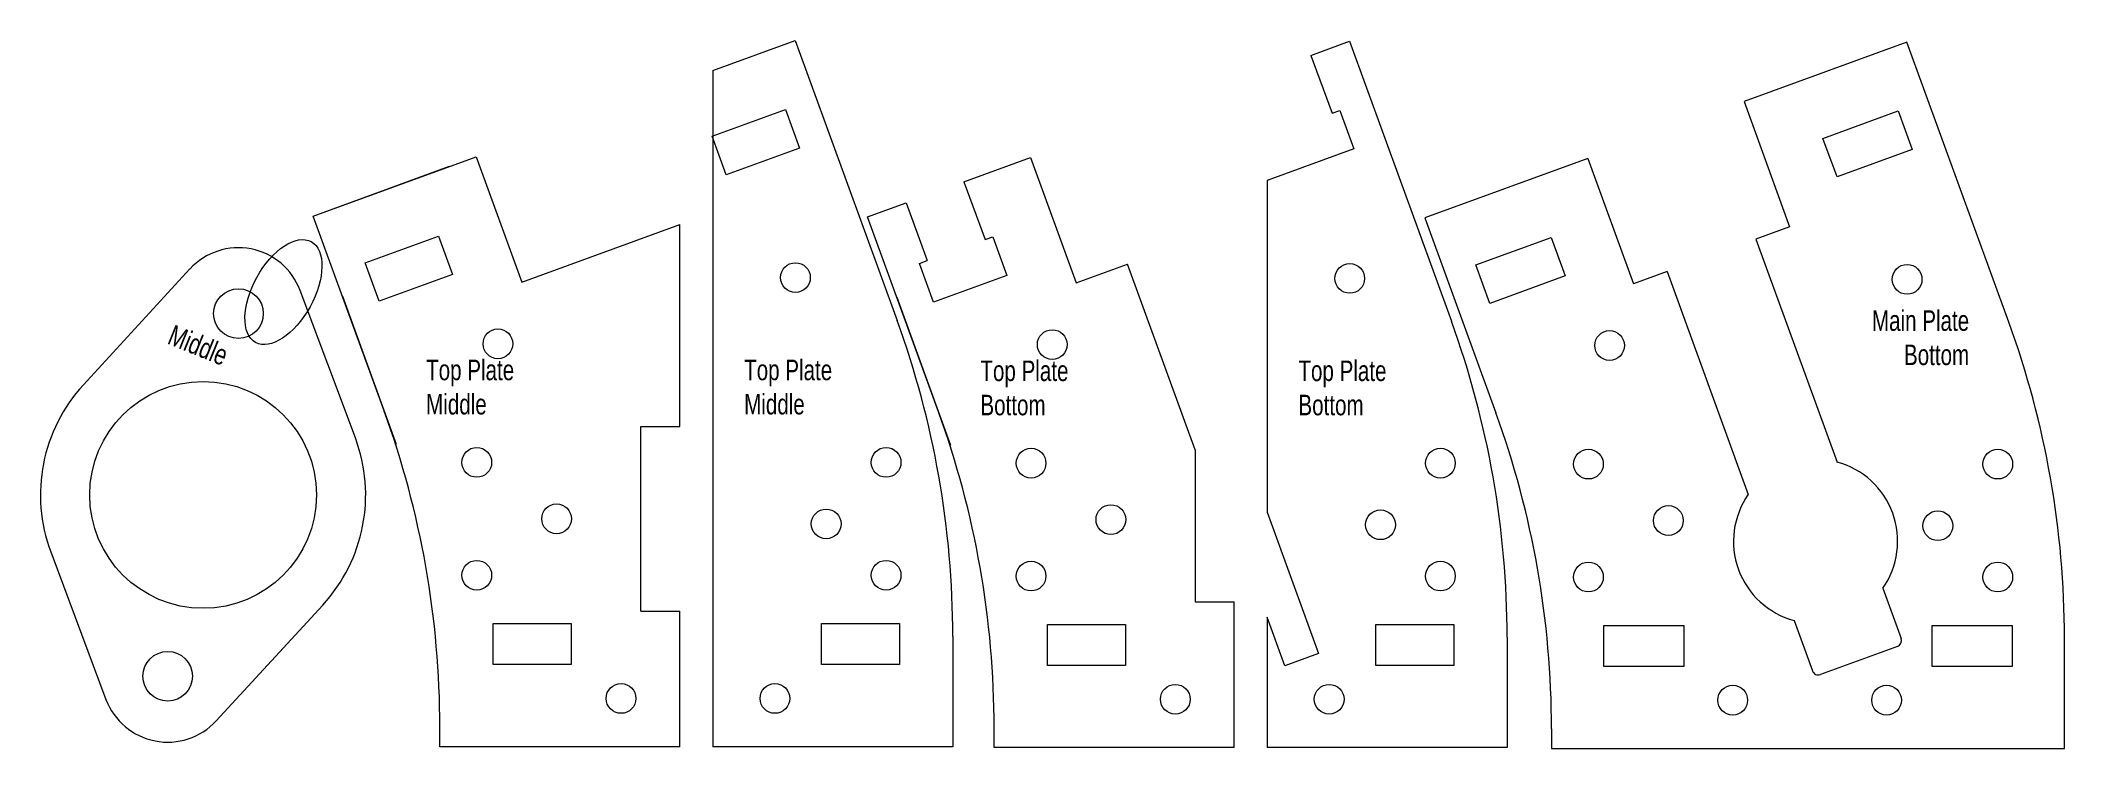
# Model space of a CAD drawing. Header units: millimetres. Extents: x 4 to 201, y 1 to 70.
import ezdxf

# ---------------------------------------------------------------- set-up
doc = ezdxf.new("R2010")
doc.units = ezdxf.units.MM
for name, color, linetype, lineweight, true_color in [('Main Plate Bottom Layer', 7, 'CONTINUOUS', 0, 0x000000), ('Main Plate Bottom Text', 4, 'CONTINUOUS', 0, 0x00ffff), ('Middle Layer', 7, 'CONTINUOUS', 0, 0xffffff), ('Middle Text', 4, 'CONTINUOUS', 0, 0x00ffff), ('Top Plate Bottom Layer', 7, 'CONTINUOUS', 0, 0x000000), ('Top Plate Bottom Text', 4, 'CONTINUOUS', 0, 0x00ffff), ('Top Plate Middle Layer', 7, 'CONTINUOUS', 0, 0x000000), ('Top Plate Middle Layer Text', 4, 'CONTINUOUS', 0, 0x00ffff)]:
    doc.layers.add(name, color=color, linetype=linetype, lineweight=lineweight, true_color=true_color)
doc.styles.get("Standard").update_dxf_attribs({"font": 'txt', "width": 0.75})

msp = doc.modelspace()

# ---------------------------------------------------------------- linework, layer by layer
at = {"layer": 'Main Plate Bottom Layer'}
for p, q in [((185.45, 70.06), (169.57, 64.28)), ((195.38, 42.78), (185.45, 70.06)), ((169.57, 64.28), (174.01, 52.06)), ((177.26, 60.69), (184.59, 63.36)), ((184.59, 63.36), (185.96, 59.6)), ((178.63, 56.93), (177.26, 60.69)), ((185.96, 59.6), (178.63, 56.93)), ((154.35, 58.74), (138.46, 52.96)), ((154.35, 58.74), (158.79, 46.52)), ((138.46, 52.96), (145.38, 33.97)), ((174.01, 52.06), (170.73, 50.87)), ((143.43, 48.38), (150.76, 51.05)), ((150.76, 51.05), (152.13, 47.29)), ((170.73, 50.87), (178.63, 29.16)), ((144.8, 44.62), (143.43, 48.38)), ((162.08, 47.72), (158.79, 46.52)), ((162.08, 47.72), (169.98, 26.01)), ((152.13, 47.29), (144.8, 44.62)), ((183.1, 16.86), (184.89, 11.96)), ((155.9, 13.25), (163.7, 13.25)), ((155.9, 9.25), (155.9, 13.25)), ((163.7, 13.25), (163.7, 9.25)), ((174.46, 13.71), (176.24, 8.82)), ((187.9, 13.25), (195.7, 13.25)), ((187.9, 9.25), (187.9, 13.25)), ((195.7, 13.25), (195.7, 9.25)), ((200.8, 1.25), (200.8, 12)), ((184.53, 11.19), (177.01, 8.46)), ((163.7, 9.25), (155.9, 9.25)), ((195.7, 9.25), (187.9, 9.25)), ((150.8, 3.18), (150.8, 1.25)), ((150.8, 1.25), (200.8, 1.25))]:
    msp.add_line(p, q, dxfattribs=at)
for centre in [(185.46, 46.96), (156.46, 40.51), (154.4, 28.96), (194.3, 28.96), (162.19, 23.46), (188.46, 22.96), (154.4, 17.96), (194.3, 17.96), (168.46, 5.96), (183.46, 5.96)]:
    msp.add_circle(centre, 1.45, dxfattribs=at)
for centre, radius, start, end in [((110.8, 12), 90, 0, 20), ((60.8, 3.18), 90, 0, 20), ((176.54, 21.44), 8, 325.0996, 74.9004), ((176.54, 21.44), 8, 145.0996, 254.9004), ((184.32, 11.76), 0.6, 290, 20), ((176.8, 9.02), 0.6, 200, 290)]:
    msp.add_arc(centre, radius, start, end, dxfattribs=at)
at = {"layer": 'Middle Layer'}
for p, q in [((18.08, 47.97), (7.7, 36.69)), ((34.21, 31.51), (28.83, 45.87)), ((4.52, 20.4), (9.89, 6.04)), ((20.64, 3.94), (31.02, 15.22))]:
    msp.add_line(p, q, dxfattribs=at)
for centre, radius in [((22.81, 43.62), 2.42), ((19.36, 25.96), 11.05), ((15.91, 8.29), 2.42)]:
    msp.add_circle(centre, radius, dxfattribs=at)
for centre, radius, start, end in [((22.81, 43.62), 6.42, 20.5255, 137.376), ((19.36, 25.96), 15.85, 137.376, 200.5255), ((19.36, 25.96), 15.85, 317.376, 20.5255), ((15.91, 8.29), 6.42, 200.5255, 317.376)]:
    msp.add_arc(centre, radius, start, end, dxfattribs=at)
msp.add_ellipse((27.19, 45.72), major_axis=(2.71, 4.91), ratio=0.528512, dxfattribs=at)
at = {"layer": 'Top Plate Bottom Layer'}
for p, q in [((127.35, 68.78), (131.11, 70.15)), ((131.11, 70.15), (141.04, 42.87)), ((127.35, 68.78), (129.41, 63.14)), ((129.41, 63.14), (130.16, 63.41)), ((130.16, 63.41), (131.53, 59.66)), ((131.53, 59.66), (123.07, 56.58)), ((93.53, 56.47), (100.01, 58.83)), ((100.01, 58.83), (104.46, 46.61)), ((93.53, 56.47), (95.58, 50.83)), ((123.07, 56.58), (123.07, 24.27)), ((84.13, 53.05), (87.89, 54.41)), ((87.89, 54.41), (89.94, 48.78)), ((91.04, 34.05), (84.13, 53.05)), ((95.58, 50.83), (96.33, 51.1)), ((96.33, 51.1), (97.7, 47.34)), ((89.19, 48.5), (89.94, 48.78)), ((90.56, 44.74), (89.19, 48.5)), ((104.46, 46.61), (109.48, 48.44)), ((116.07, 30.35), (109.48, 48.44)), ((97.7, 47.34), (90.56, 44.74)), ((86.97, 45.23), (92.22, 30.82)), ((116.07, 30.35), (116.07, 15.55)), ((123.07, 31.55), (123.07, 27.19)), ((123.07, 24.27), (128.08, 10.51)), ((116.07, 15.55), (119.87, 15.55)), ((119.87, 1.34), (119.87, 15.55)), ((123.07, 14.04), (123.07, 1.34)), ((124.79, 9.31), (123.07, 14.04)), ((101.67, 9.34), (101.67, 13.34)), ((101.67, 13.34), (109.27, 13.34)), ((109.27, 13.34), (109.27, 9.34)), ((133.67, 9.34), (133.67, 13.34)), ((133.67, 13.34), (141.27, 13.34)), ((141.27, 13.34), (141.27, 9.34)), ((146.47, 12.09), (146.47, 1.34)), ((128.08, 10.51), (124.79, 9.31)), ((109.27, 9.34), (101.67, 9.34)), ((141.27, 9.34), (133.67, 9.34)), ((96.47, 1.34), (96.47, 3.27)), ((119.87, 1.34), (96.47, 1.34)), ((146.47, 1.34), (123.07, 1.34))]:
    msp.add_line(p, q, dxfattribs=at)
for centre in [(131.13, 47.05), (102.13, 40.6), (100.07, 29.05), (139.97, 29.05), (107.85, 23.55), (134.13, 23.05), (100.07, 18.05), (139.97, 18.05), (114.13, 6.05), (129.13, 6.05)]:
    msp.add_circle(centre, 1.45, dxfattribs=at)
for centre in [(56.47, 12.09), (6.47, 3.27)]:
    msp.add_arc(centre, 90, 360, 20, dxfattribs=at)
at = {"layer": 'Top Plate Middle Layer'}
for p, q in [((69.04, 67.3), (77.08, 70.23)), ((77.08, 70.23), (87.01, 42.95)), ((69.04, 67.3), (69.04, 1.42)), ((68.98, 60.9), (76.13, 63.5)), ((76.13, 63.5), (77.49, 59.74)), ((70.35, 57.14), (68.98, 60.9)), ((77.49, 59.74), (70.35, 57.14)), ((30.1, 53.13), (45.98, 58.91)), ((30.1, 53.13), (43.39, 57.97)), ((45.98, 58.91), (50.42, 46.69)), ((37.01, 34.14), (30.1, 53.13)), ((50.42, 46.69), (65.84, 52.3)), ((65.84, 32.63), (65.84, 52.3)), ((35.15, 48.58), (42.3, 51.18)), ((42.3, 51.18), (43.66, 47.42)), ((36.52, 44.82), (35.15, 48.58)), ((43.66, 47.42), (36.52, 44.82)), ((32.94, 45.31), (38.18, 30.9)), ((62.04, 14.63), (62.04, 32.63)), ((62.04, 32.63), (65.84, 32.63)), ((62.04, 14.63), (65.84, 14.63)), ((65.84, 1.42), (65.84, 14.63)), ((47.64, 13.42), (55.24, 13.42)), ((47.64, 9.42), (47.64, 13.42)), ((55.24, 13.42), (55.24, 9.42)), ((79.64, 13.42), (87.24, 13.42)), ((79.64, 9.42), (79.64, 13.42)), ((87.24, 13.42), (87.24, 9.42)), ((92.44, 12.17), (92.44, 1.42)), ((55.24, 9.42), (47.64, 9.42)), ((87.24, 9.42), (79.64, 9.42)), ((42.44, 1.42), (42.44, 3.35)), ((65.84, 1.42), (42.44, 1.42)), ((92.44, 1.42), (69.04, 1.42))]:
    msp.add_line(p, q, dxfattribs=at)
for centre in [(77.1, 47.13), (48.1, 40.68), (46.04, 29.13), (85.94, 29.13), (53.82, 23.63), (80.1, 23.13), (46.04, 18.13), (85.94, 18.13), (60.1, 6.13), (75.1, 6.13)]:
    msp.add_circle(centre, 1.45, dxfattribs=at)
for centre in [(2.44, 12.17), (-47.56, 3.35)]:
    msp.add_arc(centre, 90, 360, 20, dxfattribs=at)

# ---------------------------------------------------------------- texts
at = {"layer": 'Main Plate Bottom Text', "insert": (191.51, 43.94), "char_height": 2, "width": 100, "attachment_point": 3}
msp.add_mtext('Main\\~Plate\\PBottom', dxfattribs=at)
at = {"layer": 'Middle Text', "insert": (22, 40.36), "char_height": 2, "width": 100, "attachment_point": 3, "rotation": 337.9015}
msp.add_mtext('Middle', dxfattribs=at)
at = {"layer": 'Top Plate Bottom Text', "char_height": 2, "width": 100, "attachment_point": 1}
for insert in [(95.13, 39.05), (126.13, 39.05)]:
    msp.add_mtext('Top\\~Plate\\PBottom', dxfattribs=dict(at, insert=insert))
at = {"layer": 'Top Plate Middle Layer Text', "char_height": 2, "width": 100, "attachment_point": 1}
for insert in [(41.1, 39.13), (72.1, 39.13)]:
    msp.add_mtext('Top\\~Plate\\PMiddle', dxfattribs=dict(at, insert=insert))

doc.saveas('drawing.dxf')
